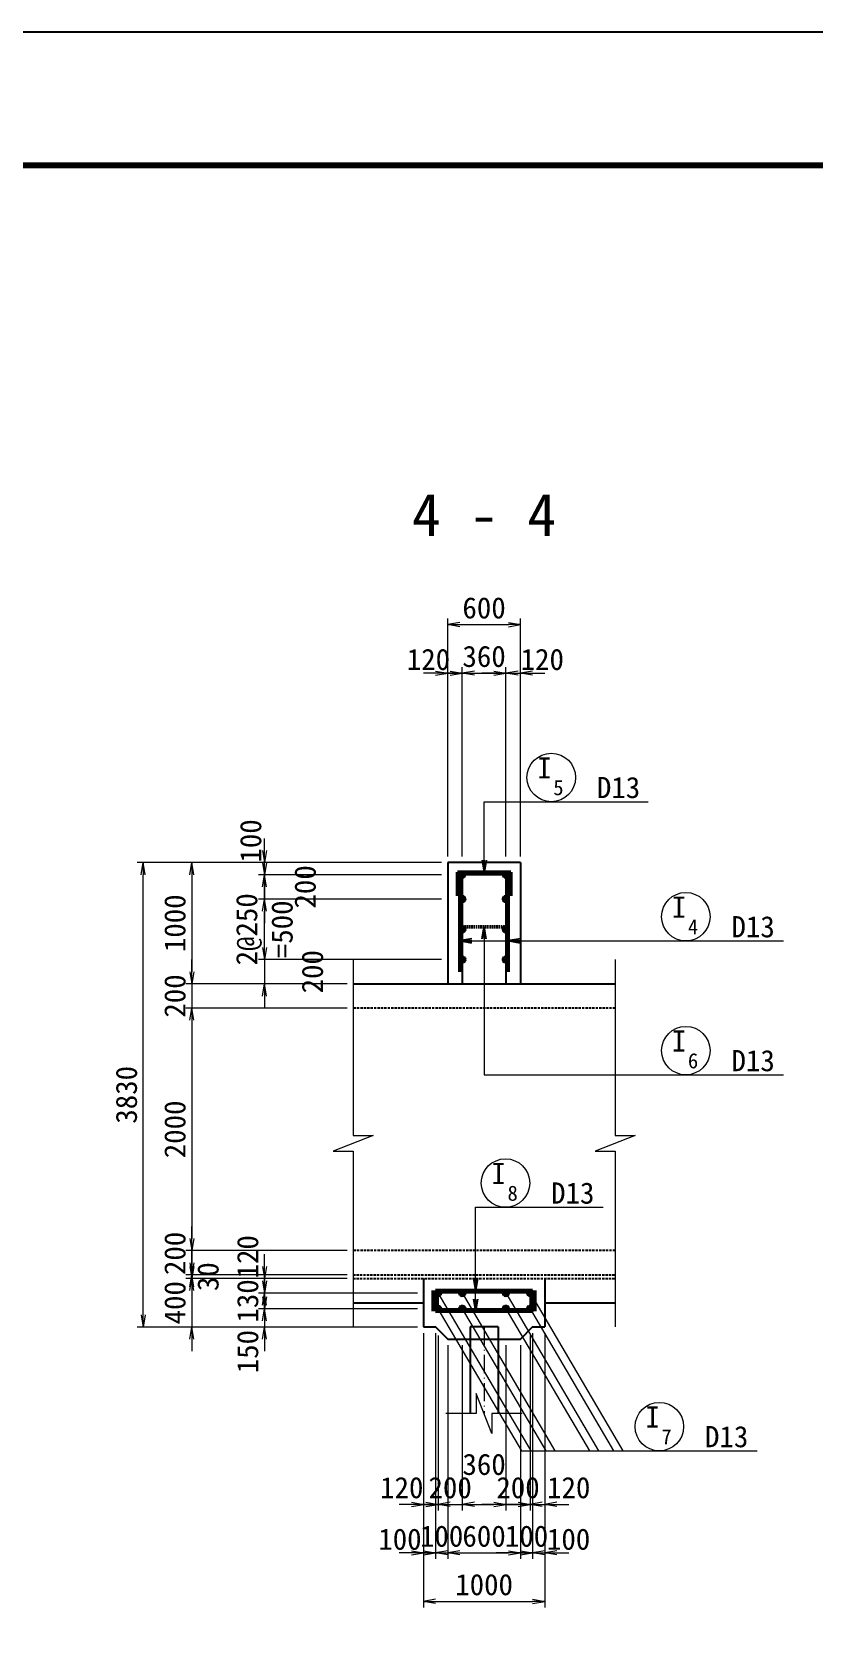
# Model space of a CAD drawing. Header units: millimetres. Extents: x 169470 to 758170, y -17820 to 11880.
# Drawn here: x 657896 to 664344, y -1356 to 11880 of the extents above; entities that cross this region are included whole.
import ezdxf
from ezdxf.enums import TextEntityAlignment as Align

# ---------------------------------------------------------------- set-up
doc = ezdxf.new("R2010")
doc.units = ezdxf.units.MM
doc.header["$LTSCALE"] = 50
doc.header["$PDSIZE"] = 300
doc.linetypes.add('DASHED2', pattern=[0.375, 0.25, -0.125])
doc.linetypes.add('SXF_一点短鎖線', pattern=[9.25, 6, -1.5, 0.25, -1.5])
doc.layers.get('Defpoints').update_dxf_attribs({"color": 151})
for name, color, linetype, lineweight in [('D-BMK', 2, 'SXF_一点短鎖線', 13), ('D-STR', 1, 'Continuous', 25), ('D-STR-DIM', 7, 'Continuous', 13), ('D-STR-HTXT', 7, 'Continuous', 13), ('D-STR-STR1', 2, 'Continuous', 50), ('D-STR-STR2', 6, 'Continuous', 50), ('D-STR-STR2 @ 1', 6, 'Continuous', 50), ('D-STR-STR3', 4, 'Continuous', 50), ('D-STR-TXT', 7, 'Continuous', 13), ('D-TTL', 2, 'Continuous', 140)]:
    doc.layers.add(name, color=color, linetype=linetype, lineweight=lineweight)
doc.styles.add('YOKO_GOTHIC', font='MS Gothic.ttf')
doc.dimstyles.new('S50', dxfattribs={"dimscale": 50, "dimtxt": 3.5, "dimasz": 2, "dimexe": 1, "dimexo": 1, "dimgap": 1, "dimtad": 1, "dimdec": 0, "dimzin": 1, "dimdsep": 46, "dimtxsty": 'YOKO_GOTHIC', "dimblk": 'OPEN', "dimcen": 0, "dimclrd": 256, "dimclre": 256, "dimclrt": 256, "dimaunit": 1, "dimadec": 3, "dimazin": 0, "dimtfac": 1, "dimtdec": 0, "dimtix": 1, "dimtmove": 2, "dimatfit": 3, "dimldrblk": 'OPEN', "dimfxl": 1, "dimlwd": -1, "dimlwe": -1, "dimarcsym": 2})

# ---------------------------------------------------------------- blocks, each defined once
blk = doc.blocks.new('a')
at = {"layer": 'D-STR-STR2', "lineweight": 50}
for radius in [20, 10]:
    blk.add_circle((0, 0), radius, dxfattribs=at)
blk = doc.blocks.new('_Open')
at = {"color": 0, "linetype": 'ByBlock', "lineweight": -2}
for p, q in [((-1, 0.17), (0, 0)), ((-1, -0.17), (0, 0)), ((0, 0), (-1, 0))]:
    blk.add_line(p, q, dxfattribs=at)
blk = doc.blocks.new('*D2541')
at = {"layer": 'D-STR-DIM', "transparency": 16777216}
for p, q in [((661324, 5080), (661324, 6643)), ((661444, 5080), (661444, 6643)), ((661224, 6593), (661124, 6593)), ((661324, 6593), (661444, 6593)), ((661544, 6593), (661644, 6593))]:
    blk.add_line(p, q, dxfattribs=at)
at = {"layer": 'Defpoints', "color": 0, "transparency": 16777216}
for p in [(661444, 6593), (661324, 5030), (661444, 5030)]:
    blk.add_point(p, dxfattribs=at)
at = {"layer": 'D-STR-DIM', "transparency": 16777216, "xscale": 100, "yscale": 100, "zscale": 100}
blk.add_blockref('_Open', (661324, 6593), dxfattribs=at)
at = {"layer": 'D-STR-DIM', "transparency": 16777216, "xscale": 100, "yscale": 100, "zscale": 100, "rotation": 180}
blk.add_blockref('_Open', (661444, 6593), dxfattribs=at)
at = {"layer": 'D-STR-DIM', "transparency": 16777216, "insert": (661165, 6705), "char_height": 175, "attachment_point": 5, "style": 'YOKO_GOTHIC'}
blk.add_mtext('120', dxfattribs=at)
blk = doc.blocks.new('*D2542')
at = {"layer": 'D-STR-DIM', "transparency": 16777216}
for p, q in [((661444, 5080), (661444, 6643)), ((661804, 5080), (661804, 6643)), ((661344, 6593), (661244, 6593)), ((661444, 6593), (661804, 6593)), ((661904, 6593), (662004, 6593))]:
    blk.add_line(p, q, dxfattribs=at)
at = {"layer": 'Defpoints', "color": 0, "transparency": 16777216}
for p in [(661804, 6593), (661444, 5030), (661804, 5030)]:
    blk.add_point(p, dxfattribs=at)
at = {"layer": 'D-STR-DIM', "transparency": 16777216, "xscale": 100, "yscale": 100, "zscale": 100}
blk.add_blockref('_Open', (661444, 6593), dxfattribs=at)
at = {"layer": 'D-STR-DIM', "transparency": 16777216, "xscale": 100, "yscale": 100, "zscale": 100, "rotation": 180}
blk.add_blockref('_Open', (661804, 6593), dxfattribs=at)
at = {"layer": 'D-STR-DIM', "transparency": 16777216, "insert": (661624, 6730), "char_height": 175, "attachment_point": 5, "style": 'YOKO_GOTHIC'}
blk.add_mtext('360', dxfattribs=at)
blk = doc.blocks.new('*D2543')
at = {"layer": 'D-STR-DIM', "transparency": 16777216}
for p, q in [((661804, 5080), (661804, 6643)), ((661924, 5080), (661924, 6643)), ((661704, 6593), (661604, 6593)), ((661804, 6593), (661924, 6593)), ((662024, 6593), (662124, 6593))]:
    blk.add_line(p, q, dxfattribs=at)
at = {"layer": 'Defpoints', "color": 0, "transparency": 16777216}
for p in [(661924, 6593), (661804, 5030), (661924, 5030)]:
    blk.add_point(p, dxfattribs=at)
at = {"layer": 'D-STR-DIM', "transparency": 16777216, "xscale": 100, "yscale": 100, "zscale": 100}
blk.add_blockref('_Open', (661804, 6593), dxfattribs=at)
at = {"layer": 'D-STR-DIM', "transparency": 16777216, "xscale": 100, "yscale": 100, "zscale": 100, "rotation": 180}
blk.add_blockref('_Open', (661924, 6593), dxfattribs=at)
at = {"layer": 'D-STR-DIM', "transparency": 16777216, "insert": (662104, 6705), "char_height": 175, "attachment_point": 5, "style": 'YOKO_GOTHIC'}
blk.add_mtext('120', dxfattribs=at)
blk = doc.blocks.new('*D2544')
at = {"layer": 'D-STR-DIM', "transparency": 16777216}
for p, q in [((661324, 5080), (661324, 7043)), ((661924, 5080), (661924, 7043)), ((661424, 6993), (661824, 6993))]:
    blk.add_line(p, q, dxfattribs=at)
at = {"layer": 'Defpoints', "color": 0, "transparency": 16777216}
for p in [(661924, 6993), (661324, 5030), (661924, 5030)]:
    blk.add_point(p, dxfattribs=at)
at = {"layer": 'D-STR-DIM', "transparency": 16777216, "xscale": 100, "yscale": 100, "zscale": 100, "rotation": 180}
blk.add_blockref('_Open', (661324, 6993), dxfattribs=at)
at = {"layer": 'D-STR-DIM', "transparency": 16777216, "xscale": 100, "yscale": 100, "zscale": 100}
blk.add_blockref('_Open', (661924, 6993), dxfattribs=at)
at = {"layer": 'D-STR-DIM', "transparency": 16777216, "insert": (661624, 7130), "char_height": 175, "attachment_point": 5, "style": 'YOKO_GOTHIC'}
blk.add_mtext('600', dxfattribs=at)
blk = doc.blocks.new('*D2545')
at = {"layer": 'D-STR-DIM', "transparency": 16777216}
for p, q in [((661274, 5030), (658763, 5030)), ((658813, 1300), (658813, 4930)), ((661074, 1200), (658763, 1200))]:
    blk.add_line(p, q, dxfattribs=at)
at = {"layer": 'Defpoints', "color": 0, "transparency": 16777216}
for p in [(658813, 5030), (661324, 5030), (661124, 1200)]:
    blk.add_point(p, dxfattribs=at)
at = {"layer": 'D-STR-DIM', "transparency": 16777216, "xscale": 100, "yscale": 100, "zscale": 100}
for p, rotation in [((658813, 5030), 90), ((658813, 1200), 270)]:
    blk.add_blockref('_Open', p, dxfattribs=dict(at, rotation=rotation))
at = {"layer": 'D-STR-DIM', "transparency": 16777216, "insert": (658675, 3115), "char_height": 175, "attachment_point": 5, "rotation": 90, "style": 'YOKO_GOTHIC'}
blk.add_mtext('3830', dxfattribs=at)
blk = doc.blocks.new('*D2546')
at = {"layer": 'D-STR-DIM', "transparency": 16777216}
for p, q in [((661274, 5030), (659163, 5030)), ((659213, 4930), (659213, 4130)), ((660494, 4030), (659163, 4030))]:
    blk.add_line(p, q, dxfattribs=at)
at = {"layer": 'Defpoints', "color": 0, "transparency": 16777216}
for p in [(661324, 5030), (659213, 4030), (660544, 4030)]:
    blk.add_point(p, dxfattribs=at)
at = {"layer": 'D-STR-DIM', "transparency": 16777216, "xscale": 100, "yscale": 100, "zscale": 100}
for p, rotation in [((659213, 5030), 90), ((659213, 4030), 270)]:
    blk.add_blockref('_Open', p, dxfattribs=dict(at, rotation=rotation))
at = {"layer": 'D-STR-DIM', "transparency": 16777216, "insert": (659075, 4530), "char_height": 175, "attachment_point": 5, "rotation": 90, "style": 'YOKO_GOTHIC'}
blk.add_mtext('1000', dxfattribs=at)
blk = doc.blocks.new('*D2547')
at = {"layer": 'D-STR-DIM', "transparency": 16777216}
for p, q in [((659213, 4130), (659213, 4230)), ((660494, 4030), (659163, 4030)), ((659213, 4030), (659213, 3830)), ((660494, 3830), (659163, 3830)), ((659213, 3730), (659213, 3630))]:
    blk.add_line(p, q, dxfattribs=at)
at = {"layer": 'Defpoints', "color": 0, "transparency": 16777216}
for p in [(660544, 4030), (659213, 3830), (660544, 3830)]:
    blk.add_point(p, dxfattribs=at)
at = {"layer": 'D-STR-DIM', "transparency": 16777216, "xscale": 100, "yscale": 100, "zscale": 100}
for p, rotation in [((659213, 4030), 270), ((659213, 3830), 90)]:
    blk.add_blockref('_Open', p, dxfattribs=dict(at, rotation=rotation))
at = {"layer": 'D-STR-DIM', "transparency": 16777216, "insert": (659075, 3930), "char_height": 175, "attachment_point": 5, "rotation": 90, "style": 'YOKO_GOTHIC'}
blk.add_mtext('200', dxfattribs=at)
blk = doc.blocks.new('*D2548')
at = {"layer": 'D-STR-DIM', "transparency": 16777216}
for p, q in [((660494, 3830), (659163, 3830)), ((659213, 3730), (659213, 1930)), ((660494, 1830), (659163, 1830))]:
    blk.add_line(p, q, dxfattribs=at)
at = {"layer": 'Defpoints', "color": 0, "transparency": 16777216}
for p in [(660544, 3830), (659213, 1830), (660544, 1830)]:
    blk.add_point(p, dxfattribs=at)
at = {"layer": 'D-STR-DIM', "transparency": 16777216, "xscale": 100, "yscale": 100, "zscale": 100}
for p, rotation in [((659213, 3830), 90), ((659213, 1830), 270)]:
    blk.add_blockref('_Open', p, dxfattribs=dict(at, rotation=rotation))
at = {"layer": 'D-STR-DIM', "transparency": 16777216, "insert": (659075, 2830), "char_height": 175, "attachment_point": 5, "rotation": 90, "style": 'YOKO_GOTHIC'}
blk.add_mtext('2000', dxfattribs=at)
blk = doc.blocks.new('*D2549')
at = {"layer": 'D-STR-DIM', "transparency": 16777216}
for p, q in [((659213, 1700), (659213, 1800)), ((660494, 1600), (659163, 1600)), ((659213, 1600), (659213, 1200)), ((661074, 1200), (659163, 1200)), ((659213, 1100), (659213, 1000))]:
    blk.add_line(p, q, dxfattribs=at)
at = {"layer": 'Defpoints', "color": 0, "transparency": 16777216}
for p in [(660544, 1600), (659213, 1200), (661124, 1200)]:
    blk.add_point(p, dxfattribs=at)
at = {"layer": 'D-STR-DIM', "transparency": 16777216, "xscale": 100, "yscale": 100, "zscale": 100}
for p, rotation in [((659213, 1600), 270), ((659213, 1200), 90)]:
    blk.add_blockref('_Open', p, dxfattribs=dict(at, rotation=rotation))
at = {"layer": 'D-STR-DIM', "transparency": 16777216, "insert": (659075, 1400), "char_height": 175, "attachment_point": 5, "rotation": 90, "style": 'YOKO_GOTHIC'}
blk.add_mtext('400', dxfattribs=at)
blk = doc.blocks.new('*D2550')
at = {"layer": 'D-STR-DIM', "transparency": 16777216}
for p, q in [((661274, 4730), (659763, 4730)), ((659813, 4330), (659813, 4630)), ((661274, 4230), (659763, 4230))]:
    blk.add_line(p, q, dxfattribs=at)
at = {"layer": 'Defpoints', "color": 0, "transparency": 16777216}
for p in [(659813, 4730), (661324, 4730), (661324, 4230)]:
    blk.add_point(p, dxfattribs=at)
at = {"layer": 'D-STR-DIM', "transparency": 16777216, "xscale": 100, "yscale": 100, "zscale": 100}
for p, rotation in [((659813, 4730), 90), ((659813, 4230), 270)]:
    blk.add_blockref('_Open', p, dxfattribs=dict(at, rotation=rotation))
at = {"layer": 'D-STR-DIM', "transparency": 16777216, "insert": (659813, 4480), "char_height": 175, "attachment_point": 5, "rotation": 90, "style": 'YOKO_GOTHIC'}
blk.add_mtext('2@250\\P=500', dxfattribs=at)
blk = doc.blocks.new('*D2551')
at = {"layer": 'D-STR-DIM', "transparency": 16777216}
for p, q in [((659813, 5030), (659813, 5130)), ((661274, 4930), (659763, 4930)), ((659813, 4730), (659813, 4930)), ((661274, 4730), (659763, 4730)), ((659813, 4630), (659813, 4530))]:
    blk.add_line(p, q, dxfattribs=at)
at = {"layer": 'Defpoints', "color": 0, "transparency": 16777216}
for p in [(659813, 4930), (661324, 4930), (661324, 4730)]:
    blk.add_point(p, dxfattribs=at)
at = {"layer": 'D-STR-DIM', "transparency": 16777216, "xscale": 100, "yscale": 100, "zscale": 100}
for p, rotation in [((659813, 4930), 270), ((659813, 4730), 90)]:
    blk.add_blockref('_Open', p, dxfattribs=dict(at, rotation=rotation))
at = {"layer": 'D-STR-DIM', "transparency": 16777216, "insert": (660149, 4830), "char_height": 175, "attachment_point": 5, "rotation": 90, "style": 'YOKO_GOTHIC'}
blk.add_mtext('200', dxfattribs=at)
blk = doc.blocks.new('*D2552')
at = {"layer": 'D-STR-DIM', "transparency": 16777216}
for p, q in [((659813, 5130), (659813, 5230)), ((661274, 5030), (659763, 5030)), ((659813, 4930), (659813, 5030)), ((661274, 4930), (659763, 4930)), ((659813, 4830), (659813, 4730))]:
    blk.add_line(p, q, dxfattribs=at)
at = {"layer": 'Defpoints', "color": 0, "transparency": 16777216}
for p in [(659813, 5030), (661324, 5030), (661324, 4930)]:
    blk.add_point(p, dxfattribs=at)
at = {"layer": 'D-STR-DIM', "transparency": 16777216, "xscale": 100, "yscale": 100, "zscale": 100}
for p, rotation in [((659813, 5030), 270), ((659813, 4930), 90)]:
    blk.add_blockref('_Open', p, dxfattribs=dict(at, rotation=rotation))
at = {"layer": 'D-STR-DIM', "transparency": 16777216, "insert": (659700, 5209), "char_height": 175, "attachment_point": 5, "rotation": 90, "style": 'YOKO_GOTHIC'}
blk.add_mtext('100', dxfattribs=at)
blk = doc.blocks.new('*D2559')
at = {"layer": 'D-STR-DIM', "transparency": 16777216}
for p, q in [((659813, 4330), (659813, 4430)), ((661274, 4230), (659763, 4230)), ((659813, 4230), (659813, 4030)), ((660494, 4030), (659763, 4030)), ((659813, 3930), (659813, 3830))]:
    blk.add_line(p, q, dxfattribs=at)
at = {"layer": 'Defpoints', "color": 0, "transparency": 16777216}
for p in [(661324, 4230), (659813, 4030), (660544, 4030)]:
    blk.add_point(p, dxfattribs=at)
at = {"layer": 'D-STR-DIM', "transparency": 16777216, "xscale": 100, "yscale": 100, "zscale": 100}
for p, rotation in [((659813, 4230), 270), ((659813, 4030), 90)]:
    blk.add_blockref('_Open', p, dxfattribs=dict(at, rotation=rotation))
at = {"layer": 'D-STR-DIM', "transparency": 16777216, "insert": (660209, 4130), "char_height": 175, "attachment_point": 5, "rotation": 90, "style": 'YOKO_GOTHIC'}
blk.add_mtext('200', dxfattribs=at)
blk = doc.blocks.new('*D2560')
at = {"layer": 'D-STR-DIM', "transparency": 16777216}
for p, q in [((661124, 1150), (661124, -1113)), ((662124, 1150), (662124, -1113)), ((661224, -1063), (662024, -1063))]:
    blk.add_line(p, q, dxfattribs=at)
at = {"layer": 'Defpoints', "color": 0, "transparency": 16777216}
for p in [(661124, 1200), (662124, 1200), (662124, -1063)]:
    blk.add_point(p, dxfattribs=at)
at = {"layer": 'D-STR-DIM', "transparency": 16777216, "xscale": 100, "yscale": 100, "zscale": 100, "rotation": 180}
blk.add_blockref('_Open', (661124, -1063), dxfattribs=at)
at = {"layer": 'D-STR-DIM', "transparency": 16777216, "xscale": 100, "yscale": 100, "zscale": 100}
blk.add_blockref('_Open', (662124, -1063), dxfattribs=at)
at = {"layer": 'D-STR-DIM', "transparency": 16777216, "insert": (661624, -926), "char_height": 175, "attachment_point": 5, "style": 'YOKO_GOTHIC'}
blk.add_mtext('1000', dxfattribs=at)
blk = doc.blocks.new('*D2561')
at = {"layer": 'D-STR-DIM', "transparency": 16777216}
for p, q in [((661124, 1150), (661124, -713)), ((661224, 1150), (661224, -713)), ((661024, -663), (660924, -663)), ((661124, -663), (661224, -663)), ((661324, -663), (661424, -663))]:
    blk.add_line(p, q, dxfattribs=at)
at = {"layer": 'Defpoints', "color": 0, "transparency": 16777216}
for p in [(661124, 1200), (661224, 1200), (661224, -663)]:
    blk.add_point(p, dxfattribs=at)
at = {"layer": 'D-STR-DIM', "transparency": 16777216, "xscale": 100, "yscale": 100, "zscale": 100}
blk.add_blockref('_Open', (661124, -663), dxfattribs=at)
at = {"layer": 'D-STR-DIM', "transparency": 16777216, "xscale": 100, "yscale": 100, "zscale": 100, "rotation": 180}
blk.add_blockref('_Open', (661224, -663), dxfattribs=at)
at = {"layer": 'D-STR-DIM', "transparency": 16777216, "insert": (660930, -551), "char_height": 175, "attachment_point": 5, "style": 'YOKO_GOTHIC'}
blk.add_mtext('100', dxfattribs=at)
blk = doc.blocks.new('*D2562')
at = {"layer": 'D-STR-DIM', "transparency": 16777216}
for p, q in [((661224, 1150), (661224, -713)), ((661324, 1050), (661324, -713)), ((661124, -663), (661024, -663)), ((661224, -663), (661324, -663)), ((661424, -663), (661524, -663))]:
    blk.add_line(p, q, dxfattribs=at)
at = {"layer": 'Defpoints', "color": 0, "transparency": 16777216}
for p in [(661224, 1200), (661324, 1100), (661324, -663)]:
    blk.add_point(p, dxfattribs=at)
at = {"layer": 'D-STR-DIM', "transparency": 16777216, "xscale": 100, "yscale": 100, "zscale": 100}
blk.add_blockref('_Open', (661224, -663), dxfattribs=at)
at = {"layer": 'D-STR-DIM', "transparency": 16777216, "xscale": 100, "yscale": 100, "zscale": 100, "rotation": 180}
blk.add_blockref('_Open', (661324, -663), dxfattribs=at)
at = {"layer": 'D-STR-DIM', "transparency": 16777216, "insert": (661274, -526), "char_height": 175, "attachment_point": 5, "style": 'YOKO_GOTHIC'}
blk.add_mtext('100', dxfattribs=at)
blk = doc.blocks.new('*D2563')
at = {"layer": 'D-STR-DIM', "transparency": 16777216}
for p, q in [((661324, 1050), (661324, -713)), ((661924, 1050), (661924, -713)), ((661424, -663), (661824, -663))]:
    blk.add_line(p, q, dxfattribs=at)
at = {"layer": 'Defpoints', "color": 0, "transparency": 16777216}
for p in [(661324, 1100), (661924, 1100), (661924, -663)]:
    blk.add_point(p, dxfattribs=at)
at = {"layer": 'D-STR-DIM', "transparency": 16777216, "xscale": 100, "yscale": 100, "zscale": 100, "rotation": 180}
blk.add_blockref('_Open', (661324, -663), dxfattribs=at)
at = {"layer": 'D-STR-DIM', "transparency": 16777216, "xscale": 100, "yscale": 100, "zscale": 100}
blk.add_blockref('_Open', (661924, -663), dxfattribs=at)
at = {"layer": 'D-STR-DIM', "transparency": 16777216, "insert": (661624, -526), "char_height": 175, "attachment_point": 5, "style": 'YOKO_GOTHIC'}
blk.add_mtext('600', dxfattribs=at)
blk = doc.blocks.new('*D2564')
at = {"layer": 'D-STR-DIM', "transparency": 16777216}
for p, q in [((662024, 1150), (662024, -713)), ((661924, 1050), (661924, -713)), ((661824, -663), (661724, -663)), ((661924, -663), (662024, -663)), ((662124, -663), (662224, -663))]:
    blk.add_line(p, q, dxfattribs=at)
at = {"layer": 'Defpoints', "color": 0, "transparency": 16777216}
for p in [(662024, 1200), (661924, 1100), (662024, -663)]:
    blk.add_point(p, dxfattribs=at)
at = {"layer": 'D-STR-DIM', "transparency": 16777216, "xscale": 100, "yscale": 100, "zscale": 100}
blk.add_blockref('_Open', (661924, -663), dxfattribs=at)
at = {"layer": 'D-STR-DIM', "transparency": 16777216, "xscale": 100, "yscale": 100, "zscale": 100, "rotation": 180}
blk.add_blockref('_Open', (662024, -663), dxfattribs=at)
at = {"layer": 'D-STR-DIM', "transparency": 16777216, "insert": (661974, -526), "char_height": 175, "attachment_point": 5, "style": 'YOKO_GOTHIC'}
blk.add_mtext('100', dxfattribs=at)
blk = doc.blocks.new('*D2565')
at = {"layer": 'D-STR-DIM', "transparency": 16777216}
for p, q in [((662024, 1150), (662024, -713)), ((662124, 1150), (662124, -713)), ((661924, -663), (661824, -663)), ((662024, -663), (662124, -663)), ((662224, -663), (662324, -663))]:
    blk.add_line(p, q, dxfattribs=at)
at = {"layer": 'Defpoints', "color": 0, "transparency": 16777216}
for p in [(662024, 1200), (662124, 1200), (662124, -663)]:
    blk.add_point(p, dxfattribs=at)
at = {"layer": 'D-STR-DIM', "transparency": 16777216, "xscale": 100, "yscale": 100, "zscale": 100}
blk.add_blockref('_Open', (662024, -663), dxfattribs=at)
at = {"layer": 'D-STR-DIM', "transparency": 16777216, "xscale": 100, "yscale": 100, "zscale": 100, "rotation": 180}
blk.add_blockref('_Open', (662124, -663), dxfattribs=at)
at = {"layer": 'D-STR-DIM', "transparency": 16777216, "insert": (662321, -551), "char_height": 175, "attachment_point": 5, "style": 'YOKO_GOTHIC'}
blk.add_mtext('100', dxfattribs=at)
blk = doc.blocks.new('*D2656')
at = {"layer": 'D-STR-DIM', "transparency": 16777216}
for p, q in [((661124, 1150), (661124, -313)), ((661244, 1130), (661244, -313)), ((661024, -263), (660924, -263)), ((661124, -263), (661244, -263)), ((661344, -263), (661444, -263))]:
    blk.add_line(p, q, dxfattribs=at)
at = {"layer": 'Defpoints', "color": 0, "transparency": 16777216}
for p in [(661124, 1200), (661244, 1180), (661244, -263)]:
    blk.add_point(p, dxfattribs=at)
at = {"layer": 'D-STR-DIM', "transparency": 16777216, "xscale": 100, "yscale": 100, "zscale": 100}
blk.add_blockref('_Open', (661124, -263), dxfattribs=at)
at = {"layer": 'D-STR-DIM', "transparency": 16777216, "xscale": 100, "yscale": 100, "zscale": 100, "rotation": 180}
blk.add_blockref('_Open', (661244, -263), dxfattribs=at)
at = {"layer": 'D-STR-DIM', "transparency": 16777216, "insert": (660945, -126), "char_height": 175, "attachment_point": 5, "style": 'YOKO_GOTHIC'}
blk.add_mtext('120', dxfattribs=at)
blk = doc.blocks.new('*D2657')
at = {"layer": 'D-STR-DIM', "transparency": 16777216}
for p, q in [((661244, 1130), (661244, -313)), ((661444, 1050), (661444, -313)), ((661144, -263), (661044, -263)), ((661244, -263), (661444, -263)), ((661544, -263), (661644, -263))]:
    blk.add_line(p, q, dxfattribs=at)
at = {"layer": 'Defpoints', "color": 0, "transparency": 16777216}
for p in [(661244, 1180), (661444, 1100), (661444, -263)]:
    blk.add_point(p, dxfattribs=at)
at = {"layer": 'D-STR-DIM', "transparency": 16777216, "xscale": 100, "yscale": 100, "zscale": 100}
blk.add_blockref('_Open', (661244, -263), dxfattribs=at)
at = {"layer": 'D-STR-DIM', "transparency": 16777216, "xscale": 100, "yscale": 100, "zscale": 100, "rotation": 180}
blk.add_blockref('_Open', (661444, -263), dxfattribs=at)
at = {"layer": 'D-STR-DIM', "transparency": 16777216, "insert": (661344, -126), "char_height": 175, "attachment_point": 5, "style": 'YOKO_GOTHIC'}
blk.add_mtext('200', dxfattribs=at)
blk = doc.blocks.new('*D2658')
at = {"layer": 'D-STR-DIM', "transparency": 16777216}
for p, q in [((661444, 1050), (661444, -313)), ((661804, 1050), (661804, -313)), ((661544, -263), (661704, -263))]:
    blk.add_line(p, q, dxfattribs=at)
at = {"layer": 'Defpoints', "color": 0, "transparency": 16777216}
for p in [(661444, 1100), (661804, 1100), (661804, -263)]:
    blk.add_point(p, dxfattribs=at)
at = {"layer": 'D-STR-DIM', "transparency": 16777216, "xscale": 100, "yscale": 100, "zscale": 100, "rotation": 180}
blk.add_blockref('_Open', (661444, -263), dxfattribs=at)
at = {"layer": 'D-STR-DIM', "transparency": 16777216, "xscale": 100, "yscale": 100, "zscale": 100}
blk.add_blockref('_Open', (661804, -263), dxfattribs=at)
at = {"layer": 'D-STR-DIM', "transparency": 16777216, "insert": (661624, 66), "char_height": 175, "attachment_point": 5, "style": 'YOKO_GOTHIC'}
blk.add_mtext('360', dxfattribs=at)
blk = doc.blocks.new('*D2659')
at = {"layer": 'D-STR-DIM', "transparency": 16777216}
for p, q in [((662004, 1130), (662004, -313)), ((661804, 1050), (661804, -313)), ((661704, -263), (661604, -263)), ((661804, -263), (662004, -263)), ((662104, -263), (662204, -263))]:
    blk.add_line(p, q, dxfattribs=at)
at = {"layer": 'Defpoints', "color": 0, "transparency": 16777216}
for p in [(661804, 1100), (662004, 1180), (662004, -263)]:
    blk.add_point(p, dxfattribs=at)
at = {"layer": 'D-STR-DIM', "transparency": 16777216, "xscale": 100, "yscale": 100, "zscale": 100}
blk.add_blockref('_Open', (661804, -263), dxfattribs=at)
at = {"layer": 'D-STR-DIM', "transparency": 16777216, "xscale": 100, "yscale": 100, "zscale": 100, "rotation": 180}
blk.add_blockref('_Open', (662004, -263), dxfattribs=at)
at = {"layer": 'D-STR-DIM', "transparency": 16777216, "insert": (661904, -126), "char_height": 175, "attachment_point": 5, "style": 'YOKO_GOTHIC'}
blk.add_mtext('200', dxfattribs=at)
blk = doc.blocks.new('*D2660')
at = {"layer": 'D-STR-DIM', "transparency": 16777216}
for p, q in [((662004, 1130), (662004, -313)), ((662124, 1150), (662124, -313)), ((661904, -263), (661804, -263)), ((662004, -263), (662124, -263)), ((662224, -263), (662324, -263))]:
    blk.add_line(p, q, dxfattribs=at)
at = {"layer": 'Defpoints', "color": 0, "transparency": 16777216}
for p in [(662124, 1200), (662004, 1180), (662124, -263)]:
    blk.add_point(p, dxfattribs=at)
at = {"layer": 'D-STR-DIM', "transparency": 16777216, "xscale": 100, "yscale": 100, "zscale": 100}
blk.add_blockref('_Open', (662004, -263), dxfattribs=at)
at = {"layer": 'D-STR-DIM', "transparency": 16777216, "xscale": 100, "yscale": 100, "zscale": 100, "rotation": 180}
blk.add_blockref('_Open', (662124, -263), dxfattribs=at)
at = {"layer": 'D-STR-DIM', "transparency": 16777216, "insert": (662322, -126), "char_height": 175, "attachment_point": 5, "style": 'YOKO_GOTHIC'}
blk.add_mtext('120', dxfattribs=at)
blk = doc.blocks.new('*D2661')
at = {"layer": 'D-STR-DIM', "transparency": 16777216}
for p, q in [((659813, 1700), (659813, 1800)), ((660494, 1600), (659763, 1600)), ((659813, 1600), (659813, 1480)), ((661074, 1480), (659763, 1480)), ((659813, 1380), (659813, 1280))]:
    blk.add_line(p, q, dxfattribs=at)
at = {"layer": 'Defpoints', "color": 0, "transparency": 16777216}
for p in [(660544, 1600), (659813, 1480), (661124, 1480)]:
    blk.add_point(p, dxfattribs=at)
at = {"layer": 'D-STR-DIM', "transparency": 16777216, "xscale": 100, "yscale": 100, "zscale": 100}
for p, rotation in [((659813, 1600), 270), ((659813, 1480), 90)]:
    blk.add_blockref('_Open', p, dxfattribs=dict(at, rotation=rotation))
at = {"layer": 'D-STR-DIM', "transparency": 16777216, "insert": (659675, 1779), "char_height": 175, "attachment_point": 5, "rotation": 90, "style": 'YOKO_GOTHIC'}
blk.add_mtext('120', dxfattribs=at)
blk = doc.blocks.new('*D2662')
at = {"layer": 'D-STR-DIM', "transparency": 16777216}
for p, q in [((659813, 1580), (659813, 1680)), ((661074, 1480), (659763, 1480)), ((659813, 1480), (659813, 1350)), ((661074, 1350), (659763, 1350)), ((659813, 1250), (659813, 1150))]:
    blk.add_line(p, q, dxfattribs=at)
at = {"layer": 'Defpoints', "color": 0, "transparency": 16777216}
for p in [(661124, 1480), (659813, 1350), (661124, 1350)]:
    blk.add_point(p, dxfattribs=at)
at = {"layer": 'D-STR-DIM', "transparency": 16777216, "xscale": 100, "yscale": 100, "zscale": 100}
for p, rotation in [((659813, 1480), 270), ((659813, 1350), 90)]:
    blk.add_blockref('_Open', p, dxfattribs=dict(at, rotation=rotation))
at = {"layer": 'D-STR-DIM', "transparency": 16777216, "insert": (659675, 1415), "char_height": 175, "attachment_point": 5, "rotation": 90, "style": 'YOKO_GOTHIC'}
blk.add_mtext('130', dxfattribs=at)
blk = doc.blocks.new('*D2663')
at = {"layer": 'D-STR-DIM', "transparency": 16777216}
for p, q in [((659813, 1450), (659813, 1550)), ((661074, 1350), (659763, 1350)), ((659813, 1350), (659813, 1200)), ((661074, 1200), (659763, 1200)), ((659813, 1100), (659813, 1000))]:
    blk.add_line(p, q, dxfattribs=at)
at = {"layer": 'Defpoints', "color": 0, "transparency": 16777216}
for p in [(661124, 1350), (659813, 1200), (661124, 1200)]:
    blk.add_point(p, dxfattribs=at)
at = {"layer": 'D-STR-DIM', "transparency": 16777216, "xscale": 100, "yscale": 100, "zscale": 100}
for p, rotation in [((659813, 1350), 270), ((659813, 1200), 90)]:
    blk.add_blockref('_Open', p, dxfattribs=dict(at, rotation=rotation))
at = {"layer": 'D-STR-DIM', "transparency": 16777216, "insert": (659675, 997), "char_height": 175, "attachment_point": 5, "rotation": 90, "style": 'YOKO_GOTHIC'}
blk.add_mtext('150', dxfattribs=at)
blk = doc.blocks.new('*D4391')
at = {"layer": 'D-STR-DIM', "transparency": 16777216}
for p, q in [((659213, 1730), (659213, 1830)), ((660494, 1630), (659163, 1630)), ((660494, 1600), (659163, 1600)), ((659213, 1630), (659213, 1600)), ((659213, 1500), (659213, 1400))]:
    blk.add_line(p, q, dxfattribs=at)
at = {"layer": 'Defpoints', "color": 0, "transparency": 16777216}
for p in [(659213, 1600), (660544, 1630), (660544, 1600)]:
    blk.add_point(p, dxfattribs=at)
at = {"layer": 'D-STR-DIM', "transparency": 16777216, "xscale": 100, "yscale": 100, "zscale": 100}
for p, rotation in [((659213, 1630), 270), ((659213, 1600), 90)]:
    blk.add_blockref('_Open', p, dxfattribs=dict(at, rotation=rotation))
at = {"layer": 'D-STR-DIM', "transparency": 16777216, "insert": (659348, 1615), "char_height": 175, "attachment_point": 5, "rotation": 90, "style": 'YOKO_GOTHIC'}
blk.add_mtext('30', dxfattribs=at)
blk = doc.blocks.new('*D4539')
at = {"layer": 'D-STR-DIM', "transparency": 16777216}
for p, q in [((659213, 1930), (659213, 2030)), ((660494, 1830), (659163, 1830)), ((659213, 1830), (659213, 1630)), ((660494, 1630), (659163, 1630)), ((659213, 1530), (659213, 1430))]:
    blk.add_line(p, q, dxfattribs=at)
at = {"layer": 'Defpoints', "color": 0, "transparency": 16777216}
for p in [(660544, 1830), (659213, 1630), (660544, 1630)]:
    blk.add_point(p, dxfattribs=at)
at = {"layer": 'D-STR-DIM', "transparency": 16777216, "xscale": 100, "yscale": 100, "zscale": 100}
for p, rotation in [((659213, 1830), 270), ((659213, 1630), 90)]:
    blk.add_blockref('_Open', p, dxfattribs=dict(at, rotation=rotation))
at = {"layer": 'D-STR-DIM', "transparency": 16777216, "insert": (659075, 1807), "char_height": 175, "attachment_point": 5, "rotation": 90, "style": 'YOKO_GOTHIC'}
blk.add_mtext('200', dxfattribs=at)

msp = doc.modelspace()

# ---------------------------------------------------------------- linework, layer by layer
at = {"layer": 'D-BMK', "ltscale": 0.5}
msp.add_line((661623.84, 1200.46), (661623.84, 486.97), dxfattribs=at)
at = {"layer": 'D-STR'}
for p, q in [((661323.84, 5030.46), (661323.84, 4030.46)), ((661923.84, 5030.46), (661323.84, 5030.46)), ((661923.84, 5030.46), (661923.84, 4030.46)), ((660543.84, 4030.46), (662703.84, 4030.46)), ((661123.84, 1600.46), (661123.84, 1200.46)), ((662123.84, 1600.46), (662123.84, 1200.46)), ((660543.84, 1400.46), (661123.84, 1400.46)), ((662123.84, 1400.46), (662703.84, 1400.46)), ((661508.84, 1200.46), (661508.84, 486.97)), ((661738.84, 1200.46), (661508.84, 1200.46)), ((661738.84, 1200.46), (661738.84, 486.97))]:
    msp.add_line(p, q, dxfattribs=at)
at = {"layer": 'D-STR', "linetype": 'DASHED2', "ltscale": 1.5}
for p, q in [((662703.84, 3830.46), (660543.84, 3830.46)), ((662703.84, 1830.46), (660543.84, 1830.46)), ((660543.84, 1630.46), (662703.84, 1630.46)), ((660543.84, 1600.46), (662703.84, 1600.46))]:
    msp.add_line(p, q, dxfattribs=at)
at = {"layer": 'D-STR'}
msp.add_lwpolyline([(661123.84, 1200.46), (661223.84, 1200.46), (661323.84, 1100.46), (661923.84, 1100.46), (662023.84, 1200.46), (662123.84, 1200.46)], dxfattribs=at)
at = {"layer": 'D-STR-HTXT'}
for p, q in [((661423.84, 4383.79), (664094.54, 4383.79)), ((661243.84, 1480.46), (662008.45, 178.32)), ((661443.84, 1480.46), (662208.45, 178.32)), ((661803.84, 1480.46), (662568.45, 178.32)), ((662003.84, 1480.46), (662768.45, 178.32)), ((661243.84, 1350.46), (661932.12, 178.32)), ((661443.84, 1350.46), (662132.12, 178.32)), ((661803.84, 1350.46), (662492.12, 178.32)), ((662003.84, 1350.46), (662692.12, 178.32)), ((661932.12, 178.32), (663875.99, 178.32))]:
    msp.add_line(p, q, dxfattribs=at)
for points in [[(660543.84, 4230.46), (660543.84, 2780.46), (660708.84, 2780.46), (660378.84, 2650.46), (660543.84, 2650.46), (660543.84, 1200.46)], [(662703.84, 4230.46), (662703.84, 2780.46), (662868.84, 2780.46), (662538.84, 2650.46), (662703.84, 2650.46), (662703.84, 1200.46)], [(661938.84, 486.97), (661688.84, 486.97), (661688.84, 321.97), (661558.84, 651.97), (661558.84, 486.97), (661308.84, 486.97)]]:
    msp.add_lwpolyline(points, dxfattribs=at)
for centre in [(662177.84, 5732.32), (663287.98, 4583.79), (663287.98, 3479.64), (661800.13, 2387.24), (663069.43, 378.32)]:
    msp.add_circle(centre, 200, dxfattribs=at)
at = {"layer": 'D-STR-STR1'}
for p, q in [((661403.84, 4950.46), (661843.84, 4950.46)), ((661403.84, 4950.46), (661403.84, 4755.46)), ((661423.84, 4930.46), (661423.84, 4130.46)), ((661823.84, 4930.46), (661823.84, 4130.46)), ((661843.84, 4950.46), (661843.84, 4755.46)), ((661203.84, 1500.46), (661203.84, 1330.46)), ((661223.84, 1500.46), (662023.84, 1500.46)), ((661223.84, 1500.46), (661223.84, 1330.46)), ((662023.84, 1330.46), (662023.84, 1500.46)), ((662043.84, 1500.46), (662043.84, 1330.46)), ((661223.84, 1330.46), (662023.84, 1330.46))]:
    msp.add_line(p, q, dxfattribs=at)
at = {"layer": 'D-STR-STR3', "linetype": 'DASHED2'}
msp.add_line((661423.84, 4500.46), (661823.84, 4500.46), dxfattribs=at)
at = {"layer": 'D-TTL'}
msp.add_lwpolyline([(633044.53, 10780), (633044.53, -16720), (673044.53, -16720), (673044.53, 10780)], close=True, dxfattribs=at)
at = {"layer": 'Defpoints'}
for p, q in [((661803.84, 4930.46), (661443.84, 4930.46)), ((661443.84, 4930.46), (661443.84, 4030.46)), ((661803.84, 4930.46), (661803.84, 4030.46)), ((661243.84, 1480.46), (661243.84, 1350.46)), ((662003.84, 1480.46), (661243.84, 1480.46)), ((662003.84, 1480.46), (662003.84, 1350.46)), ((661243.84, 1350.46), (662003.84, 1350.46))]:
    msp.add_line(p, q, dxfattribs=at)
at = {"layer": 'Defpoints', "color": 1}
msp.add_lwpolyline([(632019.53, 11880), (632019.53, -17820), (674069.53, -17820), (674069.53, 11880)], close=True, dxfattribs=at)

# ---------------------------------------------------------------- block references
at = {"layer": 'D-STR-STR2 @ 1', "xscale": -1}
for p in [(661443.84, 4930.46), (661803.84, 4930.46), (661443.84, 4730.46), (661803.84, 4730.46), (661443.84, 4480.46), (661803.84, 4480.46), (661443.84, 4230.46), (661803.84, 4230.46), (661243.84, 1480.46), (661443.84, 1480.46), (661803.84, 1480.46), (662003.84, 1480.46), (661243.84, 1350.46), (661443.84, 1350.46), (661803.84, 1350.46), (662003.84, 1350.46)]:
    msp.add_blockref('a', p, dxfattribs=at)

# ---------------------------------------------------------------- texts
at = {"layer": 'D-STR-TXT', "style": 'YOKO_GOTHIC'}
for s, height, p in [('4 - 4', 350, (661623.84, 7724.06)), ('I', 175, (662121.56, 5724.01)), ('5', 125, (662237.22, 5586.2)), ('I', 175, (663231.7, 4575.47)), ('4', 125, (663347.36, 4437.67)), ('I', 175, (663231.7, 3471.32)), ('6', 125, (663347.36, 3333.52)), ('I', 175, (661743.86, 2378.92)), ('8', 125, (661859.52, 2241.12)), ('I', 175, (663013.16, 370)), ('7', 125, (663128.82, 232.2))]:
    msp.add_text(s, height=height, dxfattribs=at).set_placement(p, align=Align.CENTER)
for p in [(662554.36, 5562.32), (663664.5, 4413.79), (663664.5, 3309.64), (662176.65, 2217.24), (663445.95, 208.32)]:
    msp.add_text('D13', height=175, dxfattribs=at).set_placement(p)

# ---------------------------------------------------------------- dimensions: what is measured, and where the dimension line sits
at = {"layer": 'D-STR-DIM'}
for base, p1, p2, picture, middle in [((661923.84, 6992.73), (661323.84, 5030.46), (661923.84, 5030.46), '*D2544', (661623.84, 7130.23)), ((661803.84, 6592.73), (661443.84, 5030.46), (661803.84, 5030.46), '*D2542', (661623.84, 6730.23)), ((661323.84, -663.45), (661223.84, 1200.46), (661323.84, 1100.46), '*D2562', (661273.84, -525.95)), ((662123.84, -1063.45), (661123.84, 1200.46), (662123.84, 1200.46), '*D2560', (661623.84, -925.95)), ((662023.84, -663.45), (661923.84, 1100.46), (662023.84, 1200.46), '*D2564', (661973.84, -525.95)), ((661443.84, -263.45), (661243.84, 1180.46), (661443.84, 1100.46), '*D2657', (661343.84, -125.95)), ((661923.84, -663.45), (661323.84, 1100.46), (661923.84, 1100.46), '*D2563', (661623.84, -525.95)), ((662003.84, -263.45), (661803.84, 1100.46), (662003.84, 1180.46), '*D2659', (661903.84, -125.95))]:
    dim = msp.add_linear_dim(base=base, p1=p1, p2=p2, dimstyle='S50', dxfattribs=at)
    dim.commit()
    dim.dimension.update_dxf_attribs({"geometry": picture, "text_midpoint": middle})
for base, p1, p2, picture, middle in [((661443.84, 6592.73), (661323.84, 5030.46), (661443.84, 5030.46), '*D2541', (661164.87, 6705.23)), ((661923.84, 6592.73), (661803.84, 5030.46), (661923.84, 5030.46), '*D2543', (662104.4, 6705.23)), ((661223.84, -663.45), (661123.84, 1200.46), (661223.84, 1200.46), '*D2561', (660929.64, -550.95)), ((661243.84, -263.45), (661123.84, 1200.46), (661243.84, 1180.46), '*D2656', (660945.05, -125.95)), ((662123.84, -263.45), (662003.84, 1180.46), (662123.84, 1200.46), '*D2660', (662321.84, -125.95)), ((662123.84, -663.45), (662023.84, 1200.46), (662123.84, 1200.46), '*D2565', (662320.59, -550.95)), ((661803.84, -263.45), (661443.84, 1100.46), (661803.84, 1100.46), '*D2658', (661623.84, 65.6))]:
    dim = msp.add_linear_dim(base=base, p1=p1, p2=p2, dimstyle='S50', dxfattribs=at)
    dim.commit()
    dim.dimension.update_dxf_attribs({"geometry": picture, "text_midpoint": middle, "dimtype": 160})
for base, p1, p2, picture, middle in [((659812.83, 5030.46), (661323.84, 4930.46), (661323.84, 5030.46), '*D2552', (659700.33, 5208.78)), ((659812.83, 4930.46), (661323.84, 4730.46), (661323.84, 4930.46), '*D2551', (660149.46, 4830.46)), ((659812.83, 4030.46), (661323.84, 4230.46), (660543.84, 4030.46), '*D2559', (660209.33, 4130.46)), ((659212.83, 1630.46), (660543.84, 1830.46), (660543.84, 1630.46), '*D4539', (659075.33, 1807.01)), ((659812.83, 1480.46), (660543.84, 1600.46), (661123.84, 1480.46), '*D2661', (659675.33, 1778.97)), ((659212.83, 1600.46), (660543.84, 1630.46), (660543.84, 1600.46), '*D4391', (659347.74, 1615.46)), ((659812.83, 1200.46), (661123.84, 1350.46), (661123.84, 1200.46), '*D2663', (659675.33, 996.98))]:
    dim = msp.add_linear_dim(base=base, p1=p1, p2=p2, angle=90, dimstyle='S50', dxfattribs=at)
    dim.commit()
    dim.dimension.update_dxf_attribs({"geometry": picture, "text_midpoint": middle, "dimtype": 160})
for base, p1, p2, picture, middle in [((658812.83, 5030.46), (661123.84, 1200.46), (661323.84, 5030.46), '*D2545', (658675.33, 3115.46)), ((659212.83, 4030.46), (661323.84, 5030.46), (660543.84, 4030.46), '*D2546', (659075.33, 4530.46)), ((659212.83, 3830.46), (660543.84, 4030.46), (660543.84, 3830.46), '*D2547', (659075.33, 3930.46)), ((659212.83, 1830.46), (660543.84, 3830.46), (660543.84, 1830.46), '*D2548', (659075.33, 2830.46)), ((659212.83, 1200.46), (660543.84, 1600.46), (661123.84, 1200.46), '*D2549', (659075.33, 1400.46)), ((659812.83, 1350.46), (661123.84, 1480.46), (661123.84, 1350.46), '*D2662', (659675.33, 1415.46))]:
    dim = msp.add_linear_dim(base=base, p1=p1, p2=p2, angle=90, dimstyle='S50', dxfattribs=at)
    dim.commit()
    dim.dimension.update_dxf_attribs({"geometry": picture, "text_midpoint": middle})
dim = msp.add_linear_dim(base=(659812.83, 4730.46), p1=(661323.84, 4230.46), p2=(661323.84, 4730.46), angle=90, text='2@250\\P=<>', dimstyle='S50', dxfattribs=at)
dim.commit()
dim.dimension.update_dxf_attribs({"geometry": '*D2550', "text_midpoint": (659812.83, 4480.46), "dimtype": 160})

# ---------------------------------------------------------------- leaders
at = {"layer": 'D-STR-HTXT'}
for points in [[(661623.84, 4950.46), (661623.84, 5532.32), (662977.84, 5532.32)], [(661623.84, 4500.46), (661623.84, 3279.64), (664094.54, 3279.64)], [(661423.84, 4383.79), (662026.33, 4383.79)], [(661823.84, 4383.79), (662414.22, 4383.79)], [(661553.2, 1330.46), (661553.2, 2187.24), (662606.7, 2187.24)], [(661553.2, 1500.46), (661553.2, 1729.03)]]:
    msp.add_leader(points, dimstyle='S50', dxfattribs=at)

doc.saveas('drawing.dxf')
